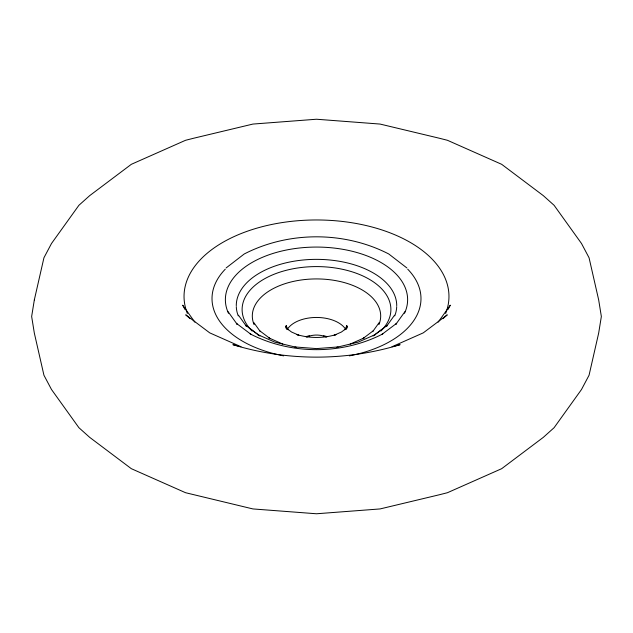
<?xml version="1.0" encoding="UTF-8"?>
<svg xmlns="http://www.w3.org/2000/svg" width="633" height="633" viewBox="0 0 633 633"><rect width="100%" height="100%" fill="white"/><g stroke="black" fill="none" stroke-linecap="round" stroke-linejoin="round"><path stroke-width="0.95" d="M346.204 329.16L346.631 325.536L345.808 329.144M346.362 328.456L347.493 326.074L344.819 329.801M448.053 309.434L450.308 305.185L438.131 322.165M372.639 331.676L379.112 322.648M394.541 315.21L386.47 326.454L387.38 325.299L374.372 335.086L375.424 334.509L358.167 342.152L336.803 347.28M404.993 311.571L395.839 324.325L396.638 323.328L381.928 334.398L382.838 333.9C342.057 354.907 290.943 354.907 250.162 333.9L251.072 334.398L236.362 323.328L237.161 324.325L228.007 311.571M226.171 267.909L244.243 253.975C288.672 231.1 344.328 231.1 388.757 253.975L406.829 267.909M345.689 329.16L347.09 327.775L341.48 332.001L334.161 335.245L336.313 334.501C323.463 338.441 309.537 338.441 296.687 334.501L298.839 335.245L291.52 332.001L285.91 327.775L287.311 329.16M442.942 318.676L447.262 314.815L423.263 332.871L391.993 346.726L400.111 344.668C345.871 361.285 287.129 361.285 232.889 344.668L241.007 346.726L209.737 332.871L185.738 314.815L190.058 318.676M373.565 330.561L363.097 338.441L364.141 337.903L350.191 344.083M373.074 336.012L382.103 329.223M305.62 336.661L309.402 335.759M338.069 346.955L316.5 348.593L294.931 346.955M323.598 335.759L327.38 336.661M296.197 347.28L274.833 342.152L257.576 334.509L258.628 335.086L245.62 325.299L246.53 326.454L238.459 315.21M282.809 344.083L268.859 337.903L269.903 338.441L259.435 330.561M250.897 329.223L259.926 336.012M288.181 329.801L285.507 326.074L286.638 328.456M253.888 322.648L260.361 331.676M194.869 322.165L182.692 305.185L184.947 309.434M287.192 329.144L286.369 325.536L286.796 329.16M306.649 337.183A14.939 8.625 0 0 1 326.351 337.183M287.429 329.215A30.93 17.859 0 0 1 316.5 317.457A30.93 17.859 0 0 1 345.571 329.215M254.086 324.642A64.194 37.062 0 0 1 316.5 278.924A64.194 37.062 0 0 1 378.914 324.642M252.076 331.012A74.393 42.949 0 0 1 316.5 266.588A74.393 42.949 0 0 1 380.924 331.012M396.709 306.594A80.225 46.32 0 0 1 394.755 315.859M238.245 315.859A80.225 46.32 0 0 1 236.291 306.594M236.275 305.668A80.225 46.32 0 0 1 316.5 259.356A80.225 46.32 0 0 1 396.725 305.668M228.481 313.288A91.12 52.61 0 0 1 316.5 247.068A91.12 52.61 0 0 1 404.519 313.288M407.692 269.144A104.485 60.325 0 0 1 349.337 355.857M283.663 355.857A104.485 60.325 0 0 1 225.308 269.144M187.368 313.477A132.463 76.474 0 0 1 316.5 219.968A132.463 76.474 0 0 1 445.632 313.477M34.324 299.931L31.65 316.5L34.324 333.069L43.938 375.234L51.502 389.509L78.911 427.71L89.704 437.371L131.324 468.681L185.556 492.711L252.923 508.932L316.5 513.767L380.077 508.932L439.318 494.769L447.444 492.711L501.676 468.681L543.296 437.371L554.089 427.71L581.498 389.509L589.062 375.234L598.676 333.069L601.35 316.5L598.676 299.931L589.062 257.766L581.498 243.491L554.089 205.29L543.296 195.629L501.676 164.319L447.444 140.289L439.318 138.231L380.077 124.068L316.5 119.233L252.923 124.068L193.682 138.231L185.556 140.289L131.324 164.319L89.704 195.629L78.911 205.29L51.502 243.491L43.938 257.766L34.324 299.931"/></g></svg>
